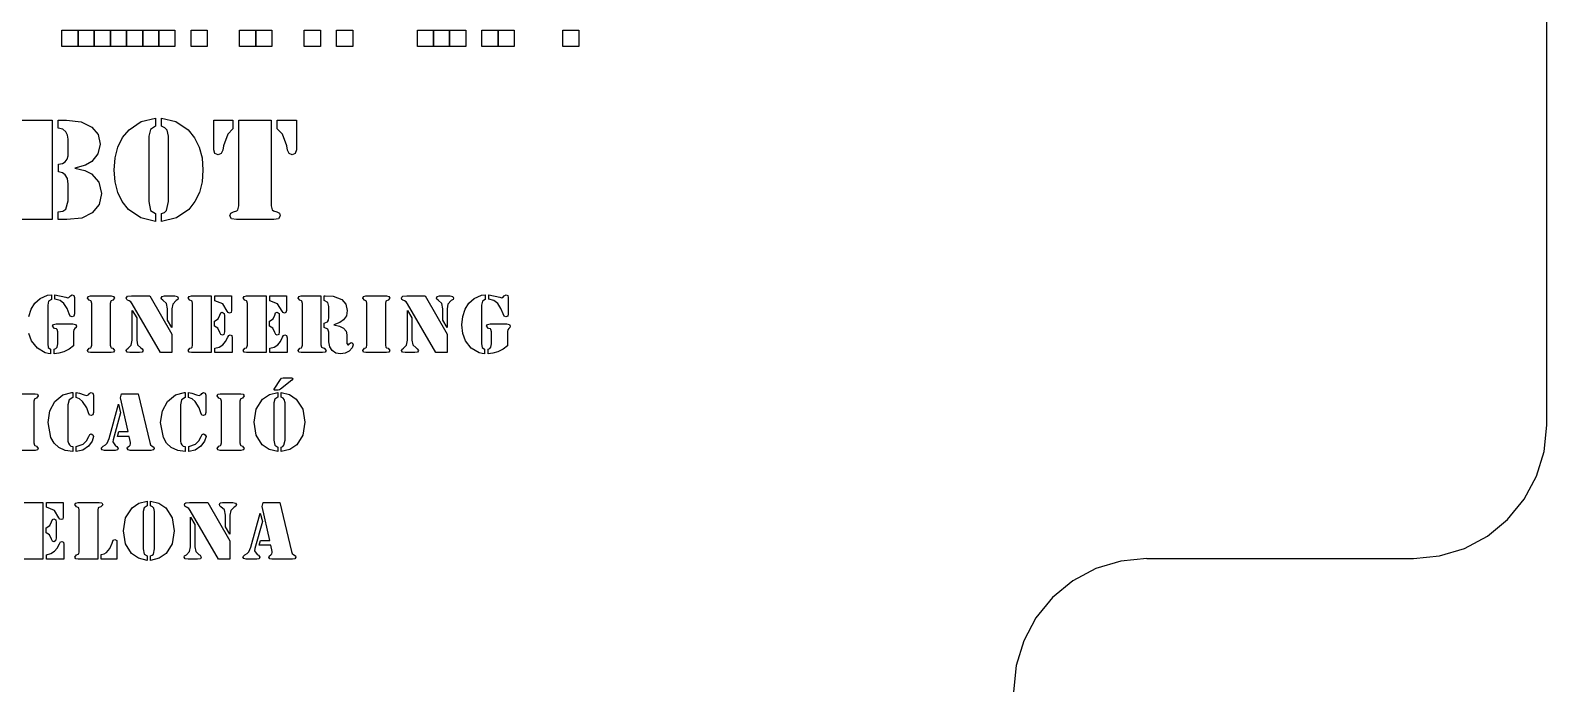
# Model space of a CAD drawing. Extents: x -1 to 447, y 185 to 440.
# Drawn here: x 305.1 to 447.3, y 297 to 359.1 of the extents above; entities that cross this region are included whole.
import ezdxf

# ---------------------------------------------------------------- set-up
doc = ezdxf.new("R2010")
doc.units = 0

msp = doc.modelspace()

# ---------------------------------------------------------------- linework, layer by layer
at = {"layer": 'Visible'}
for p, q in [((447.277562, 322.026721), (447.277562, 434.526539)), ((308.027529, 359.09472), (309.543589, 359.09472)), ((308.027529, 357.579717), (308.027529, 359.09472)), ((309.543589, 359.09472), (311.05965, 359.09472)), ((309.543589, 357.579717), (309.543589, 359.09472)), ((309.543589, 359.09472), (309.543589, 357.579717)), ((311.05965, 359.09472), (312.573065, 359.09472)), ((311.05965, 357.579717), (311.05965, 359.09472)), ((311.05965, 359.09472), (311.05965, 357.579717)), ((312.573065, 359.09472), (314.089125, 359.09472)), ((312.573065, 357.579717), (312.573065, 359.09472)), ((312.573065, 359.09472), (312.573065, 357.579717)), ((314.089125, 359.09472), (315.605186, 359.09472)), ((314.089125, 357.579717), (314.089125, 359.09472)), ((314.089125, 359.09472), (314.089125, 357.579717)), ((315.605186, 359.09472), (317.1186, 359.09472)), ((315.605186, 357.579717), (315.605186, 359.09472)), ((315.605186, 359.09472), (315.605186, 357.579717)), ((317.1186, 359.09472), (318.634661, 359.09472)), ((317.1186, 357.579717), (317.1186, 359.09472)), ((317.1186, 359.09472), (317.1186, 357.579717)), ((318.634661, 359.09472), (318.634661, 357.579717)), ((320.150722, 359.09472), (321.664136, 359.09472)), ((320.150722, 357.579717), (320.150722, 359.09472)), ((321.664136, 359.09472), (321.664136, 357.579717)), ((324.696258, 359.09472), (326.209672, 359.09472)), ((324.696258, 357.579717), (324.696258, 359.09472)), ((326.209672, 359.09472), (327.725733, 359.09472)), ((326.209672, 357.579717), (326.209672, 359.09472)), ((326.209672, 359.09472), (326.209672, 357.579717)), ((327.725733, 359.09472), (327.725733, 357.579717)), ((330.755208, 359.09472), (332.271269, 359.09472)), ((330.755208, 357.579717), (330.755208, 359.09472)), ((332.271269, 359.09472), (332.271269, 357.579717)), ((333.784684, 359.09472), (335.300744, 359.09472)), ((333.784684, 357.579717), (333.784684, 359.09472)), ((335.300744, 359.09472), (335.300744, 357.579717)), ((341.362341, 359.09472), (342.875756, 359.09472)), ((341.362341, 357.579717), (341.362341, 359.09472)), ((342.875756, 359.09472), (344.391816, 359.09472)), ((342.875756, 357.579717), (342.875756, 359.09472)), ((342.875756, 359.09472), (342.875756, 357.579717)), ((344.391816, 359.09472), (345.907877, 359.09472)), ((344.391816, 357.579717), (344.391816, 359.09472)), ((344.391816, 359.09472), (344.391816, 357.579717)), ((345.907877, 359.09472), (345.907877, 357.579717)), ((347.421291, 359.09472), (348.937352, 359.09472)), ((347.421291, 357.579717), (347.421291, 359.09472)), ((348.937352, 359.09472), (350.453413, 359.09472)), ((348.937352, 357.579717), (348.937352, 359.09472)), ((348.937352, 359.09472), (348.937352, 357.579717)), ((350.453413, 359.09472), (350.453413, 357.579717)), ((354.998949, 359.09472), (356.512363, 359.09472)), ((354.998949, 357.579717), (354.998949, 359.09472)), ((356.512363, 359.09472), (356.512363, 357.579717)), ((309.543589, 357.579717), (308.027529, 357.579717)), ((311.05965, 357.579717), (309.543589, 357.579717)), ((312.573065, 357.579717), (311.05965, 357.579717)), ((314.089125, 357.579717), (312.573065, 357.579717)), ((315.605186, 357.579717), (314.089125, 357.579717)), ((317.1186, 357.579717), (315.605186, 357.579717)), ((318.634661, 357.579717), (317.1186, 357.579717)), ((321.664136, 357.579717), (320.150722, 357.579717)), ((326.209672, 357.579717), (324.696258, 357.579717)), ((327.725733, 357.579717), (326.209672, 357.579717)), ((332.271269, 357.579717), (330.755208, 357.579717)), ((335.300744, 357.579717), (333.784684, 357.579717)), ((342.875756, 357.579717), (341.362341, 357.579717)), ((344.391816, 357.579717), (342.875756, 357.579717)), ((345.907877, 357.579717), (344.391816, 357.579717)), ((348.937352, 357.579717), (347.421291, 357.579717)), ((350.453413, 357.579717), (348.937352, 357.579717)), ((356.512363, 357.579717), (354.998949, 357.579717)), ((304.077304, 350.660343), (307.120009, 350.660343)), ((307.120009, 350.660343), (307.120009, 341.329294)), ((307.672987, 349.908398), (307.672987, 350.660343)), ((307.672987, 350.660343), (308.458799, 350.660343)), ((308.104258, 349.80574), (307.672987, 349.908398)), ((308.458799, 350.660343), (309.83463, 350.499741)), ((309.83463, 350.499741), (310.840046, 350.017671)), ((310.840046, 350.017671), (311.414191, 349.306736)), ((314.332541, 349.764729), (315.467603, 350.544191)), ((315.467603, 350.544191), (316.81433, 350.845022)), ((316.81433, 350.106571), (316.322206, 349.771609)), ((316.81433, 350.845022), (316.81433, 350.106571)), ((317.3726, 350.106571), (317.3726, 350.845022)), ((317.3726, 350.845022), (318.719328, 350.544191)), ((317.695391, 349.949408), (317.3726, 350.106571)), ((317.3726, 350.106571), (317.3726, 350.106571)), ((317.893829, 349.723719), (317.695391, 349.949408)), ((318.719328, 350.544191), (319.862326, 349.764729)), ((322.275323, 350.660343), (324.071842, 350.660343)), ((322.275323, 347.864494), (322.275323, 350.660343)), ((324.071842, 350.660343), (324.071842, 349.833256)), ((324.627466, 342.628132), (324.627466, 350.660343)), ((324.627466, 350.660343), (327.662233, 350.660343)), ((327.662233, 350.660343), (327.662233, 342.628132)), ((328.228441, 349.833256), (328.228441, 350.660343)), ((328.228441, 350.660343), (330.027605, 350.660343)), ((330.027605, 350.660343), (330.027605, 347.864494)), ((308.397945, 349.573436), (308.104258, 349.80574)), ((308.548757, 349.252232), (308.397945, 349.573436)), ((308.609611, 348.86938), (308.548757, 349.252232)), ((308.609611, 347.686694), (308.609611, 348.86938)), ((311.414191, 349.306736), (311.609982, 348.404508)), ((313.284793, 348.130929), (313.724001, 349.021516)), ((313.724001, 349.021516), (314.332541, 349.764729)), ((316.322206, 349.771609), (316.176685, 349.149574)), ((316.176685, 349.149574), (316.176685, 343.038236)), ((318.015537, 349.149574), (317.893829, 349.723719)), ((318.015537, 343.038236), (318.015537, 349.149574)), ((319.862326, 349.764729), (320.470867, 349.018341)), ((320.470867, 349.018341), (320.907429, 348.139661)), ((323.574426, 349.361505), (323.177551, 348.26084)), ((324.071842, 349.833256), (323.574426, 349.361505)), ((328.728503, 349.361505), (328.228441, 349.833256)), ((329.125377, 348.26084), (328.728503, 349.361505)), ((308.345028, 346.743456), (308.52759, 347.009891)), ((308.52759, 347.009891), (308.609611, 347.310722)), ((308.609611, 347.310722), (308.609611, 347.686694)), ((311.406254, 347.502016), (310.845338, 346.79796)), ((311.609982, 348.404508), (311.406254, 347.502016)), ((312.938189, 345.984632), (313.025501, 347.115989)), ((313.025501, 347.115989), (313.284793, 348.130929)), ((320.907429, 348.139661), (321.169366, 347.128424)), ((321.169366, 347.128424), (321.256679, 345.984632)), ((322.383802, 347.54329), (322.275323, 347.864494)), ((322.677489, 347.419995), (322.383802, 347.54329)), ((322.957947, 347.529532), (322.677489, 347.419995)), ((323.10876, 347.843857), (322.957947, 347.529532)), ((323.177551, 348.26084), (323.10876, 347.843857)), ((329.191523, 347.843857), (329.125377, 348.26084)), ((329.337043, 347.529532), (329.191523, 347.843857)), ((329.622793, 347.419995), (329.337043, 347.529532)), ((329.911189, 347.54329), (329.622793, 347.419995)), ((330.027605, 347.864494), (329.911189, 347.54329)), ((307.694154, 346.517767), (308.083091, 346.586029)), ((307.694154, 345.806832), (307.694154, 346.517767)), ((308.083091, 345.717932), (307.694154, 345.806832)), ((308.083091, 346.586029), (308.345028, 346.743456)), ((308.337091, 345.540133), (308.083091, 345.717932)), ((310.231505, 346.442625), (309.247256, 346.162432)), ((309.247256, 346.162432), (310.189172, 345.922984)), ((309.247256, 346.162432), (309.247256, 346.162432)), ((310.189172, 345.922984), (310.789775, 345.629032)), ((310.845338, 346.79796), (310.231505, 346.442625)), ((310.789775, 345.629032), (311.488274, 344.849836)), ((313.02021, 344.863858), (312.938189, 345.984632)), ((321.256679, 345.984632), (321.172012, 344.863858)), ((308.548757, 345.191677), (308.337091, 345.540133)), ((308.609611, 344.658277), (308.548757, 345.191677)), ((308.609611, 343.106763), (308.609611, 344.658277)), ((311.488274, 344.849836), (311.734336, 343.776687)), ((313.271564, 343.874053), (313.02021, 344.863858)), ((321.172012, 344.863858), (320.923304, 343.874053)), ((308.384716, 342.320422), (308.609611, 343.106763)), ((311.520024, 342.735817), (310.871796, 341.951329)), ((311.734336, 343.776687), (311.520024, 342.735817)), ((313.686959, 343.014688), (313.271564, 343.874053)), ((314.269042, 342.286291), (313.686959, 343.014688)), ((316.176685, 343.038236), (316.340726, 342.190512)), ((317.832975, 342.190512), (318.015537, 343.038236)), ((320.507909, 343.014688), (319.92318, 342.286291)), ((320.923304, 343.874053), (320.507909, 343.014688)), ((307.120009, 341.329294), (304.077304, 341.329294)), ((307.672987, 342.047108), (308.104258, 342.122249)), ((307.672987, 341.329294), (307.672987, 342.047108)), ((308.487903, 341.329294), (307.672987, 341.329294)), ((308.104258, 342.122249), (308.384716, 342.320422)), ((309.887547, 341.466084), (308.487903, 341.329294)), ((310.871796, 341.951329), (309.887547, 341.466084)), ((315.417332, 341.491748), (314.269042, 342.286291)), ((316.81433, 341.144615), (315.417332, 341.491748)), ((316.340726, 342.190512), (316.81433, 341.89656)), ((316.81433, 341.89656), (316.81433, 341.144615)), ((317.3726, 341.89656), (317.647766, 341.999218)), ((317.3726, 341.144615), (317.3726, 341.89656)), ((318.772244, 341.488309), (317.3726, 341.144615)), ((317.647766, 341.999218), (317.832975, 342.190512)), ((319.92318, 342.286291), (318.772244, 341.488309)), ((323.786092, 341.698387), (323.868113, 341.942862)), ((323.936904, 341.418194), (323.786092, 341.698387)), ((323.868113, 341.942862), (324.114175, 342.07436)), ((324.394633, 341.329294), (323.936904, 341.418194)), ((324.114175, 342.07436), (324.429029, 342.156381)), ((324.619529, 341.329294), (324.394633, 341.329294)), ((324.429029, 342.156381), (324.524279, 342.24528)), ((324.524279, 342.24528), (324.627466, 342.628132)), ((327.667525, 341.329294), (324.619529, 341.329294)), ((327.662233, 342.628132), (327.762775, 342.24528)), ((327.895066, 341.329294), (327.667525, 341.329294)), ((327.762775, 342.24528), (327.865962, 342.156381)), ((327.865962, 342.156381), (328.180816, 342.07436)), ((328.331628, 341.411315), (327.895066, 341.329294)), ((328.180816, 342.07436), (328.426878, 341.942862)), ((328.508899, 341.698387), (328.331628, 341.411315)), ((328.426878, 341.942862), (328.508899, 341.698387)), ((305.995531, 333.932876), (306.680801, 334.241645)), ((306.680801, 334.241645), (307.040634, 334.280538)), ((307.040634, 334.280538), (307.040634, 333.846887)), ((307.040634, 334.280538), (307.040634, 334.280538)), ((307.360779, 333.854824), (307.360779, 334.27657)), ((307.360779, 334.27657), (308.408528, 334.042414)), ((308.826569, 334.182907), (309.001194, 334.280538)), ((309.001194, 334.280538), (309.154652, 334.218097)), ((309.154652, 334.218097), (309.202277, 334.018866)), ((346.688397, 333.932876), (347.376312, 334.241645)), ((347.376312, 334.241645), (347.733499, 334.280538)), ((347.733499, 334.280538), (347.733499, 333.846887)), ((347.733499, 334.280538), (347.733499, 334.280538)), ((348.053645, 333.854824), (348.053645, 334.27657)), ((348.053645, 334.27657), (349.101394, 334.042414)), ((349.519435, 334.182907), (349.694059, 334.280538)), ((349.694059, 334.280538), (349.847518, 334.218097)), ((349.847518, 334.218097), (349.895143, 334.018866)), ((304.921324, 332.229756), (305.143574, 332.921111)), ((305.143574, 332.921111), (305.503407, 333.496314)), ((305.503407, 333.496314), (305.995531, 333.932876)), ((306.783989, 333.669352), (306.696676, 333.299994)), ((306.696676, 333.299994), (306.696676, 329.663301)), ((307.040634, 333.846887), (306.783989, 333.669352)), ((307.858195, 333.745552), (307.360779, 333.854824)), ((307.360779, 333.854824), (307.360779, 333.854824)), ((308.218028, 333.460331), (307.858195, 333.745552)), ((308.50907, 332.999428), (308.218028, 333.460331)), ((308.408528, 334.042414), (308.596382, 333.987645)), ((308.720736, 332.491428), (308.50907, 332.999428)), ((308.596382, 333.987645), (308.688986, 334.014897)), ((308.688986, 334.014897), (308.826569, 334.182907)), ((309.202277, 334.018866), (309.202277, 332.499366)), ((310.424651, 333.972035), (310.498734, 334.120466)), ((310.580755, 333.761162), (310.424651, 333.972035)), ((310.498734, 334.120466), (310.718338, 334.175234)), ((310.728921, 333.706393), (310.580755, 333.761162)), ((310.718338, 334.175234), (310.818879, 334.175234)), ((310.776546, 333.663266), (310.728921, 333.706393)), ((310.824171, 333.4643), (310.776546, 333.663266)), ((310.818879, 334.175234), (312.562481, 334.175234)), ((310.824171, 329.554028), (310.824171, 333.4643)), ((312.604815, 333.663266), (312.55719, 333.4643)), ((312.55719, 333.4643), (312.55719, 329.554028)), ((312.562481, 334.175234), (312.663023, 334.175234)), ((312.647148, 333.706393), (312.604815, 333.663266)), ((312.800606, 333.761162), (312.647148, 333.706393)), ((312.663023, 334.175234), (312.877335, 334.120466)), ((312.95671, 333.972035), (312.800606, 333.761162)), ((312.877335, 334.120466), (312.95671, 333.972035)), ((314.065313, 333.944518), (314.102354, 334.065697)), ((314.102354, 333.831277), (314.065313, 333.944518)), ((314.102354, 334.065697), (314.194958, 334.147718)), ((314.194958, 333.761162), (314.102354, 333.831277)), ((314.194958, 334.147718), (314.554791, 334.175234)), ((314.343125, 333.706393), (314.194958, 333.761162)), ((314.483354, 333.620404), (314.343125, 333.706393)), ((314.623583, 333.4135), (314.483354, 333.620404)), ((314.554791, 334.175234), (316.263997, 334.175234)), ((317.27735, 328.843093), (314.623583, 333.4135)), ((314.628874, 332.803901), (315.041624, 332.116514)), ((314.628874, 330.022869), (314.628874, 332.803901)), ((316.263997, 334.175234), (318.34362, 330.565793)), ((317.351434, 333.972035), (317.417579, 334.124434)), ((317.383183, 333.854824), (317.351434, 333.972035)), ((317.496954, 333.772804), (317.383183, 333.854824)), ((317.417579, 334.124434), (317.639829, 334.175234)), ((317.832975, 333.471973), (317.496954, 333.772804)), ((317.639829, 334.175234), (318.61614, 334.175234)), ((317.928224, 332.971911), (317.832975, 333.471973)), ((317.928224, 331.890031), (317.928224, 332.971911)), ((318.417703, 333.405562), (318.34362, 332.971911)), ((318.34362, 332.971911), (318.34362, 331.190738)), ((318.729911, 333.729677), (318.417703, 333.405562)), ((318.61614, 334.175234), (318.878077, 334.112528)), ((318.907182, 333.839214), (318.729911, 333.729677)), ((318.878077, 334.112528), (318.944223, 333.964097)), ((318.944223, 333.964097), (318.907182, 333.839214)), ((319.883493, 333.972035), (319.957576, 334.120466)), ((320.039597, 333.761162), (319.883493, 333.972035)), ((319.957576, 334.120466), (320.17718, 334.175234)), ((320.187763, 333.706393), (320.039597, 333.761162)), ((320.17718, 334.175234), (320.277722, 334.175234)), ((320.235388, 333.663266), (320.187763, 333.706393)), ((320.280367, 333.4643), (320.235388, 333.663266)), ((320.277722, 334.175234), (322.016032, 334.175234)), ((320.280367, 329.554028), (320.280367, 333.4643)), ((322.016032, 334.175234), (322.016032, 328.843093)), ((322.362636, 334.175234), (323.936904, 334.175234)), ((322.362636, 333.718035), (322.362636, 334.175234)), ((323.106114, 333.432815), (322.362636, 333.718035)), ((323.542676, 332.741459), (323.106114, 333.432815)), ((323.936904, 332.792259), (323.891925, 332.616576)), ((323.936904, 334.175234), (323.936904, 332.792259)), ((325.03757, 333.972035), (325.111653, 334.120466)), ((325.193674, 333.761162), (325.03757, 333.972035)), ((325.111653, 334.120466), (325.328611, 334.175234)), ((325.34184, 333.706393), (325.193674, 333.761162)), ((325.328611, 334.175234), (325.431798, 334.175234)), ((325.386819, 333.663266), (325.34184, 333.706393)), ((325.434444, 333.4643), (325.386819, 333.663266)), ((325.431798, 334.175234), (327.170109, 334.175234)), ((325.434444, 329.554028), (325.434444, 333.4643)), ((327.170109, 334.175234), (327.170109, 328.843093)), ((327.516712, 334.175234), (329.090981, 334.175234)), ((327.516712, 333.718035), (327.516712, 334.175234)), ((328.260191, 333.432815), (327.516712, 333.718035)), ((328.696753, 332.741459), (328.260191, 333.432815)), ((329.090981, 332.792259), (329.043356, 332.616576)), ((329.090981, 334.175234), (329.090981, 332.792259)), ((330.189001, 333.972035), (330.263084, 334.120466)), ((330.345105, 333.761162), (330.189001, 333.972035)), ((330.263084, 334.120466), (330.482688, 334.175234)), ((330.493271, 333.706393), (330.345105, 333.761162)), ((330.482688, 334.175234), (330.583229, 334.175234)), ((330.540896, 333.663266), (330.493271, 333.706393)), ((330.588521, 333.4643), (330.540896, 333.663266)), ((330.583229, 334.175234), (332.32154, 334.175234)), ((330.588521, 329.554028), (330.588521, 333.4643)), ((332.32154, 334.175234), (332.32154, 329.585249)), ((332.631102, 333.741583), (332.631102, 334.175234)), ((332.631102, 334.175234), (332.731643, 334.175234)), ((332.97506, 333.550025), (332.631102, 333.741583)), ((332.731643, 334.175234), (333.46983, 334.143749)), ((333.072955, 333.183048), (332.97506, 333.550025)), ((333.072955, 332.147735), (333.072955, 333.183048)), ((333.46983, 334.143749), (334.279454, 333.846887)), ((334.279454, 333.846887), (334.663099, 333.406621)), ((334.663099, 333.406621), (334.790099, 332.811838)), ((334.790099, 332.811838), (334.705432, 332.310983)), ((336.240014, 333.972035), (336.314097, 334.120466)), ((336.396118, 333.761162), (336.240014, 333.972035)), ((336.314097, 334.120466), (336.533701, 334.175234)), ((336.544284, 333.706393), (336.396118, 333.761162)), ((336.533701, 334.175234), (336.634243, 334.175234)), ((336.591909, 333.663266), (336.544284, 333.706393)), ((336.639534, 333.4643), (336.591909, 333.663266)), ((336.634243, 334.175234), (338.377845, 334.175234)), ((336.639534, 329.554028), (336.639534, 333.4643)), ((338.420178, 333.663266), (338.372553, 333.4643)), ((338.372553, 333.4643), (338.372553, 329.554028)), ((338.377845, 334.175234), (338.478386, 334.175234)), ((338.462511, 333.706393), (338.420178, 333.663266)), ((338.615969, 333.761162), (338.462511, 333.706393)), ((338.478386, 334.175234), (338.692698, 334.120466)), ((338.772073, 333.972035), (338.615969, 333.761162)), ((338.692698, 334.120466), (338.772073, 333.972035)), ((339.883322, 333.944518), (339.917718, 334.065697)), ((339.917718, 333.831277), (339.883322, 333.944518)), ((339.917718, 334.065697), (340.010322, 334.147718)), ((340.010322, 333.761162), (339.917718, 333.831277)), ((340.010322, 334.147718), (340.370155, 334.175234)), ((340.158488, 333.706393), (340.010322, 333.761162)), ((340.301363, 333.620404), (340.158488, 333.706393)), ((340.441592, 333.4135), (340.301363, 333.620404)), ((340.370155, 334.175234), (342.082007, 334.175234)), ((343.092714, 328.843093), (340.441592, 333.4135)), ((340.444238, 332.803901), (340.859633, 332.116514)), ((340.444238, 330.022869), (340.444238, 332.803901)), ((342.082007, 334.175234), (344.158983, 330.565793)), ((343.166797, 333.972035), (343.232943, 334.124434)), ((343.198547, 333.854824), (343.166797, 333.972035)), ((343.312317, 333.772804), (343.198547, 333.854824)), ((343.232943, 334.124434), (343.455192, 334.175234)), ((343.648338, 333.471973), (343.312317, 333.772804)), ((343.455192, 334.175234), (344.434149, 334.175234)), ((343.746234, 332.971911), (343.648338, 333.471973)), ((343.746234, 331.890031), (343.746234, 332.971911)), ((344.233066, 333.405562), (344.158983, 332.971911)), ((344.158983, 332.971911), (344.158983, 331.190738)), ((344.545274, 333.729677), (344.233066, 333.405562)), ((344.434149, 334.175234), (344.693441, 334.112528)), ((344.722545, 333.839214), (344.545274, 333.729677)), ((344.693441, 334.112528), (344.762232, 333.964097)), ((344.762232, 333.964097), (344.722545, 333.839214)), ((345.61419, 332.229756), (345.836439, 332.921111)), ((345.836439, 332.921111), (346.196272, 333.496314)), ((346.196272, 333.496314), (346.688397, 333.932876)), ((347.476854, 333.669352), (347.389542, 333.299994)), ((347.389542, 333.299994), (347.389542, 329.663301)), ((347.733499, 333.846887), (347.476854, 333.669352)), ((348.551061, 333.745552), (348.053645, 333.854824)), ((348.053645, 333.854824), (348.053645, 333.854824)), ((348.910894, 333.460331), (348.551061, 333.745552)), ((349.201935, 332.999428), (348.910894, 333.460331)), ((349.101394, 334.042414), (349.289247, 333.987645)), ((349.413601, 332.491428), (349.201935, 332.999428)), ((349.289247, 333.987645), (349.381852, 334.014897)), ((349.381852, 334.014897), (349.519435, 334.182907)), ((349.895143, 334.018866), (349.895143, 332.499366)), ((307.154405, 331.3352), (307.241717, 331.491569)), ((307.241717, 331.491569), (307.501008, 331.546338)), ((307.501008, 331.546338), (307.630654, 331.546338)), ((307.630654, 331.546338), (309.062048, 331.546338)), ((308.818632, 332.260976), (308.720736, 332.491428)), ((308.982673, 332.202504), (308.818632, 332.260976)), ((309.146715, 332.276587), (308.982673, 332.202504)), ((309.062048, 331.546338), (309.30811, 331.495538)), ((309.202277, 332.499366), (309.146715, 332.276587)), ((309.30811, 331.495538), (309.382194, 331.327528)), ((315.041624, 332.116514), (315.041624, 330.022869)), ((318.34362, 331.190738), (317.928224, 331.890031)), ((322.344115, 331.784462), (322.680135, 332.022852)), ((322.344115, 331.331496), (322.344115, 331.784462)), ((322.680135, 332.022852), (322.838885, 332.366545)), ((322.838885, 332.366545), (322.920906, 332.569745)), ((322.920906, 332.569745), (323.066426, 332.628218)), ((323.066426, 332.628218), (323.238405, 332.530586)), ((323.238405, 332.530586), (323.264864, 332.300135)), ((323.264864, 332.300135), (323.264864, 330.811855)), ((323.616759, 332.596997), (323.542676, 332.741459)), ((323.743759, 332.561807), (323.616759, 332.596997)), ((323.891925, 332.616576), (323.743759, 332.561807)), ((327.498192, 331.784462), (327.834212, 332.022852)), ((327.498192, 331.331496), (327.498192, 331.784462)), ((327.834212, 332.022852), (327.992962, 332.366545)), ((327.992962, 332.366545), (328.074983, 332.569745)), ((328.074983, 332.569745), (328.220503, 332.628218)), ((328.220503, 332.628218), (328.392482, 332.530586)), ((328.392482, 332.530586), (328.41894, 332.300135)), ((328.41894, 332.300135), (328.41894, 330.811855)), ((328.770836, 332.596997), (328.696753, 332.741459)), ((328.89519, 332.561807), (328.770836, 332.596997)), ((329.043356, 332.616576), (328.89519, 332.561807)), ((332.633748, 331.612748), (332.935372, 331.722021)), ((332.633748, 331.194707), (332.633748, 331.612748)), ((332.935372, 331.722021), (333.041205, 331.882094)), ((333.041205, 331.882094), (333.072955, 332.147735)), ((334.107475, 331.667252), (333.520101, 331.45638)), ((333.520101, 331.45638), (334.073079, 331.3352)), ((333.520101, 331.45638), (333.520101, 331.45638)), ((334.446141, 331.90961), (334.107475, 331.667252)), ((334.705432, 332.310983), (334.446141, 331.90961)), ((340.859633, 332.116514), (340.859633, 330.022869)), ((344.158983, 331.190738), (343.746234, 331.890031)), ((345.540106, 331.444738), (345.61419, 332.229756)), ((345.622127, 330.642787), (345.540106, 331.444738)), ((347.84727, 331.3352), (347.934582, 331.491569)), ((347.934582, 331.491569), (348.19652, 331.546338)), ((348.19652, 331.546338), (348.32352, 331.546338)), ((348.32352, 331.546338), (349.754914, 331.546338)), ((349.511497, 332.260976), (349.413601, 332.491428)), ((349.675539, 332.202504), (349.511497, 332.260976)), ((349.83958, 332.276587), (349.675539, 332.202504)), ((349.754914, 331.546338), (350.000976, 331.495538)), ((349.895143, 332.499366), (349.83958, 332.276587)), ((350.000976, 331.495538), (350.075059, 331.327528)), ((305.17797, 329.956458), (304.929262, 330.642787)), ((305.725657, 329.264839), (305.17797, 329.956458)), ((307.342259, 331.116655), (307.154405, 331.3352)), ((307.522175, 331.069559), (307.342259, 331.116655)), ((307.577738, 331.022728), (307.522175, 331.069559)), ((307.635946, 330.803918), (307.577738, 331.022728)), ((307.635946, 329.663301), (307.635946, 330.803918)), ((309.146715, 330.999445), (309.128194, 330.827466)), ((309.128194, 330.827466), (309.128194, 329.495555)), ((309.24461, 331.10078), (309.146715, 330.999445)), ((309.350444, 331.20238), (309.24461, 331.10078)), ((309.382194, 331.327528), (309.350444, 331.20238)), ((314.533625, 329.560907), (314.628874, 330.022869)), ((315.041624, 330.022869), (315.131582, 329.573607)), ((318.34362, 330.565793), (318.34362, 328.843093)), ((322.661614, 331.139938), (322.344115, 331.331496)), ((322.344115, 331.331496), (322.344115, 331.331496)), ((322.852114, 330.725866), (322.661614, 331.139938)), ((322.934135, 330.542245), (322.852114, 330.725866)), ((323.074364, 330.487741), (322.934135, 330.542245)), ((323.22253, 330.557856), (323.074364, 330.487741)), ((323.264864, 330.811855), (323.22253, 330.557856)), ((323.386572, 329.886079), (323.579717, 330.296183)), ((323.579717, 330.296183), (323.669676, 330.464193)), ((323.669676, 330.464193), (323.796675, 330.511024)), ((323.796675, 330.511024), (323.950134, 330.444614)), ((323.950134, 330.444614), (323.992467, 330.2221)), ((323.992467, 330.2221), (323.992467, 328.843093)), ((327.813045, 331.139938), (327.498192, 331.331496)), ((327.498192, 331.331496), (327.498192, 331.331496)), ((328.006191, 330.725866), (327.813045, 331.139938)), ((328.088212, 330.542245), (328.006191, 330.725866)), ((328.228441, 330.487741), (328.088212, 330.542245)), ((328.376607, 330.557856), (328.228441, 330.487741)), ((328.41894, 330.811855), (328.376607, 330.557856)), ((328.540649, 329.886079), (328.731148, 330.296183)), ((328.731148, 330.296183), (328.821107, 330.464193)), ((328.821107, 330.464193), (328.950752, 330.511024)), ((328.950752, 330.511024), (329.101565, 330.444614)), ((329.101565, 330.444614), (329.146544, 330.2221)), ((329.146544, 330.2221), (329.146544, 328.843093)), ((332.959185, 331.034634), (332.633748, 331.194707)), ((333.067664, 330.765024), (332.959185, 331.034634)), ((333.072955, 330.511024), (333.067664, 330.765024)), ((333.072955, 329.854859), (333.072955, 330.511024)), ((334.073079, 331.3352), (334.424975, 331.155549)), ((334.424975, 331.155549), (334.673683, 330.866624)), ((334.673683, 330.866624), (334.763641, 330.511024)), ((334.763641, 330.511024), (334.763641, 329.702459)), ((340.351634, 329.560907), (340.444238, 330.022869)), ((340.859633, 330.022869), (340.949591, 329.573607)), ((344.158983, 330.565793), (344.158983, 328.843093)), ((345.870835, 329.956458), (345.622127, 330.642787)), ((346.418522, 329.264839), (345.870835, 329.956458)), ((348.035124, 331.116655), (347.84727, 331.3352)), ((348.21504, 331.069559), (348.035124, 331.116655)), ((348.270603, 331.022728), (348.21504, 331.069559)), ((348.328811, 330.803918), (348.270603, 331.022728)), ((348.328811, 329.663301), (348.328811, 330.803918)), ((349.83958, 330.999445), (349.821059, 330.827466)), ((349.821059, 330.827466), (349.821059, 329.495555)), ((349.937476, 331.10078), (349.83958, 330.999445)), ((350.043309, 331.20238), (349.937476, 331.10078)), ((350.075059, 331.327528), (350.043309, 331.20238)), ((306.466489, 328.835156), (305.725657, 329.264839)), ((306.741655, 328.757104), (306.466489, 328.835156)), ((306.696676, 329.663301), (306.754884, 329.339186)), ((306.971842, 328.737525), (306.741655, 328.757104)), ((306.754884, 329.339186), (306.971842, 329.179114)), ((306.971842, 329.179114), (306.971842, 328.737525)), ((307.302571, 329.179114), (307.471904, 329.245524)), ((307.302571, 328.737525), (307.302571, 329.179114)), ((307.752362, 328.788325), (307.302571, 328.737525)), ((307.471904, 329.245524), (307.5698, 329.354797)), ((307.5698, 329.354797), (307.635946, 329.663301)), ((308.220674, 328.921145), (307.752362, 328.788325)), ((308.710153, 329.175145), (308.220674, 328.921145)), ((309.128194, 329.495555), (308.710153, 329.175145)), ((310.424651, 329.046293), (310.580755, 329.257166)), ((310.498734, 328.893893), (310.424651, 329.046293)), ((310.718338, 328.843093), (310.498734, 328.893893)), ((310.580755, 329.257166), (310.728921, 329.307966)), ((310.818879, 328.843093), (310.718338, 328.843093)), ((310.728921, 329.307966), (310.776546, 329.354797)), ((310.776546, 329.354797), (310.824171, 329.554028)), ((312.562481, 328.843093), (310.818879, 328.843093)), ((312.55719, 329.554028), (312.604815, 329.354797)), ((312.663023, 328.843093), (312.562481, 328.843093)), ((312.604815, 329.354797), (312.647148, 329.307966)), ((312.647148, 329.307966), (312.800606, 329.257166)), ((312.877335, 328.893893), (312.663023, 328.843093)), ((312.800606, 329.257166), (312.95671, 329.046293)), ((312.95671, 329.046293), (312.877335, 328.893893)), ((314.054729, 329.046293), (314.089125, 329.155566)), ((314.142042, 328.893893), (314.054729, 329.046293)), ((314.089125, 329.155566), (314.253167, 329.268807)), ((314.409271, 328.843093), (314.142042, 328.893893)), ((314.253167, 329.268807), (314.533625, 329.560907)), ((315.311499, 328.843093), (314.409271, 328.843093)), ((315.131582, 329.573607), (315.425269, 329.284418)), ((315.57079, 328.893893), (315.311499, 328.843093)), ((315.425269, 329.284418), (315.541686, 329.218007)), ((315.541686, 329.218007), (315.644873, 329.042324)), ((315.644873, 329.042324), (315.57079, 328.893893)), ((318.34362, 328.843093), (317.27735, 328.843093)), ((319.883493, 329.046293), (320.039597, 329.257166)), ((319.957576, 328.893893), (319.883493, 329.046293)), ((320.17718, 328.843093), (319.957576, 328.893893)), ((320.039597, 329.257166), (320.187763, 329.307966)), ((320.277722, 328.843093), (320.17718, 328.843093)), ((320.187763, 329.307966), (320.235388, 329.354797)), ((320.235388, 329.354797), (320.280367, 329.554028)), ((322.016032, 328.843093), (320.277722, 328.843093)), ((322.367927, 329.265103), (322.785968, 329.374376)), ((322.367927, 328.843093), (322.367927, 329.265103)), ((323.992467, 328.843093), (322.367927, 328.843093)), ((322.785968, 329.374376), (323.121989, 329.589217)), ((323.121989, 329.589217), (323.386572, 329.886079)), ((325.03757, 329.046293), (325.193674, 329.257166)), ((325.111653, 328.893893), (325.03757, 329.046293)), ((325.328611, 328.843093), (325.111653, 328.893893)), ((325.193674, 329.257166), (325.34184, 329.307966)), ((325.431798, 328.843093), (325.328611, 328.843093)), ((325.34184, 329.307966), (325.386819, 329.354797)), ((325.386819, 329.354797), (325.434444, 329.554028)), ((327.170109, 328.843093), (325.431798, 328.843093)), ((327.522004, 329.265103), (327.937399, 329.374376)), ((327.522004, 328.843093), (327.522004, 329.265103)), ((329.146544, 328.843093), (327.522004, 328.843093)), ((327.937399, 329.374376), (328.27342, 329.589217)), ((328.27342, 329.589217), (328.540649, 329.886079)), ((330.189001, 329.046293), (330.345105, 329.257166)), ((330.263084, 328.893893), (330.189001, 329.046293)), ((330.482688, 328.843093), (330.263084, 328.893893)), ((330.345105, 329.257166), (330.493271, 329.307966)), ((330.583229, 328.843093), (330.482688, 328.843093)), ((330.493271, 329.307966), (330.540896, 329.354797)), ((330.540896, 329.354797), (330.588521, 329.554028)), ((332.326831, 328.843093), (330.583229, 328.843093)), ((332.32154, 329.585249), (332.379748, 329.366438)), ((332.459123, 328.843093), (332.326831, 328.843093)), ((332.379748, 329.366438), (332.440602, 329.315638)), ((332.440602, 329.315638), (332.617873, 329.268807)), ((332.705185, 328.889924), (332.459123, 328.843093)), ((332.617873, 329.268807), (332.805727, 329.053966)), ((332.805727, 329.053966), (332.705185, 328.889924)), ((333.144393, 329.385224), (333.072955, 329.854859)), ((333.361351, 329.030683), (333.144393, 329.385224)), ((333.707955, 328.810814), (333.361351, 329.030683)), ((334.165683, 328.737525), (333.707955, 328.810814)), ((334.607537, 328.796262), (334.165683, 328.737525)), ((334.954141, 328.979883), (334.607537, 328.796262)), ((334.763641, 329.702459), (334.845661, 329.577576)), ((334.845661, 329.577576), (334.895932, 329.593186)), ((334.895932, 329.593186), (334.959432, 329.663301)), ((335.23989, 329.288386), (334.954141, 328.979883)), ((334.959432, 329.663301), (335.157869, 329.796121)), ((335.157869, 329.796121), (335.290161, 329.726007)), ((335.356307, 329.585249), (335.23989, 329.288386)), ((335.290161, 329.726007), (335.356307, 329.585249)), ((336.240014, 329.046293), (336.396118, 329.257166)), ((336.314097, 328.893893), (336.240014, 329.046293)), ((336.533701, 328.843093), (336.314097, 328.893893)), ((336.396118, 329.257166), (336.544284, 329.307966)), ((336.634243, 328.843093), (336.533701, 328.843093)), ((336.544284, 329.307966), (336.591909, 329.354797)), ((336.591909, 329.354797), (336.639534, 329.554028)), ((338.377845, 328.843093), (336.634243, 328.843093)), ((338.372553, 329.554028), (338.420178, 329.354797)), ((338.478386, 328.843093), (338.377845, 328.843093)), ((338.420178, 329.354797), (338.462511, 329.307966)), ((338.462511, 329.307966), (338.615969, 329.257166)), ((338.692698, 328.893893), (338.478386, 328.843093)), ((338.615969, 329.257166), (338.772073, 329.046293)), ((338.772073, 329.046293), (338.692698, 328.893893)), ((339.870093, 329.046293), (339.904488, 329.155566)), ((339.960051, 328.893893), (339.870093, 329.046293)), ((339.904488, 329.155566), (340.06853, 329.268807)), ((340.224634, 328.843093), (339.960051, 328.893893)), ((340.06853, 329.268807), (340.351634, 329.560907)), ((341.129508, 328.843093), (340.224634, 328.843093)), ((340.949591, 329.573607), (341.240633, 329.284418)), ((341.386153, 328.893893), (341.129508, 328.843093)), ((341.240633, 329.284418), (341.359695, 329.218007)), ((341.359695, 329.218007), (341.460236, 329.042324)), ((341.460236, 329.042324), (341.386153, 328.893893)), ((344.158983, 328.843093), (343.092714, 328.843093)), ((347.159354, 328.835156), (346.418522, 329.264839)), ((347.434521, 328.757104), (347.159354, 328.835156)), ((347.389542, 329.663301), (347.450396, 329.339186)), ((347.664708, 328.737525), (347.434521, 328.757104)), ((347.450396, 329.339186), (347.664708, 329.179114)), ((347.664708, 329.179114), (347.664708, 328.737525)), ((347.995437, 329.179114), (348.16477, 329.245524)), ((347.995437, 328.737525), (347.995437, 329.179114)), ((348.445228, 328.788325), (347.995437, 328.737525)), ((348.16477, 329.245524), (348.262665, 329.354797)), ((348.262665, 329.354797), (348.328811, 329.663301)), ((348.91354, 328.921145), (348.445228, 328.788325)), ((349.403018, 329.175145), (348.91354, 328.921145)), ((349.821059, 329.495555), (349.403018, 329.175145)), ((327.937399, 325.419125), (328.522128, 326.325321)), ((329.591043, 326.254942), (328.516836, 325.419125)), ((328.522128, 326.325321), (328.627961, 326.450205)), ((328.627961, 326.450205), (328.784065, 326.473752)), ((328.784065, 326.473752), (329.567231, 326.473752)), ((329.567231, 326.473752), (329.649251, 326.4465)), ((329.686293, 326.383794), (329.591043, 326.254942)), ((329.591043, 326.254942), (329.591043, 326.254942)), ((329.649251, 326.4465), (329.686293, 326.383794)), ((303.672492, 324.993146), (305.413449, 324.993146)), ((305.458428, 324.481442), (305.410803, 324.282211)), ((305.410803, 324.282211), (305.410803, 320.372177)), ((305.413449, 324.993146), (305.516636, 324.993146)), ((305.500761, 324.524569), (305.458428, 324.481442)), ((305.654219, 324.579338), (305.500761, 324.524569)), ((305.516636, 324.993146), (305.730948, 324.938642)), ((305.810323, 324.790211), (305.654219, 324.579338)), ((305.730948, 324.938642), (305.810323, 324.790211)), ((306.908343, 323.376094), (307.3793, 324.262897)), ((307.3793, 324.262897), (308.125424, 324.872232)), ((308.125424, 324.872232), (308.966798, 325.102683)), ((308.712799, 324.42297), (308.599028, 323.942487)), ((309.056756, 324.626169), (308.712799, 324.42297)), ((308.966798, 325.102683), (309.056756, 325.098715)), ((309.056756, 325.098715), (309.056756, 324.626169)), ((309.363673, 324.622201), (309.363673, 325.094746)), ((309.363673, 325.094746), (309.673235, 325.028336)), ((309.683818, 324.512928), (309.363673, 324.622201)), ((309.363673, 324.622201), (309.363673, 324.622201)), ((309.673235, 325.028336), (310.107151, 324.879904)), ((309.974859, 324.274539), (309.683818, 324.512928)), ((310.355859, 323.672877), (309.974859, 324.274539)), ((310.107151, 324.879904), (310.371734, 324.80979)), ((310.371734, 324.80979), (310.543713, 324.911125)), ((310.543713, 324.911125), (310.593984, 325.005052)), ((310.593984, 325.005052), (310.771254, 325.098715)), ((310.771254, 325.098715), (310.930004, 325.036273)), ((310.930004, 325.036273), (310.990858, 324.852652)), ((310.990858, 324.852652), (310.990858, 323.227637)), ((313.509688, 324.610559), (313.607584, 324.993146)), ((314.229354, 321.43469), (313.509688, 324.610559)), ((313.607584, 324.993146), (315.181853, 324.993146)), ((315.181853, 324.993146), (316.266643, 320.403451)), ((317.451975, 323.376094), (317.925579, 324.262897)), ((317.925579, 324.262897), (318.671703, 324.872232)), ((318.671703, 324.872232), (319.510431, 325.102683)), ((319.256431, 324.42297), (319.14266, 323.942487)), ((319.600389, 324.626169), (319.256431, 324.42297)), ((319.510431, 325.102683), (319.600389, 325.098715)), ((319.600389, 325.098715), (319.600389, 324.626169)), ((319.909951, 324.622201), (319.909951, 325.094746)), ((319.909951, 325.094746), (320.216867, 325.028336)), ((320.230097, 324.512928), (319.909951, 324.622201)), ((319.909951, 324.622201), (319.909951, 324.622201)), ((320.216867, 325.028336), (320.650784, 324.879904)), ((320.518492, 324.274539), (320.230097, 324.512928)), ((320.902137, 323.672877), (320.518492, 324.274539)), ((320.650784, 324.879904), (320.915367, 324.80979)), ((320.915367, 324.80979), (321.087345, 324.911125)), ((321.087345, 324.911125), (321.140262, 325.005052)), ((321.140262, 325.005052), (321.314887, 325.098715)), ((321.314887, 325.098715), (321.476282, 325.036273)), ((321.476282, 325.036273), (321.534491, 324.852652)), ((321.534491, 324.852652), (321.534491, 323.227637)), ((322.584885, 324.790211), (322.658969, 324.938642)), ((322.740989, 324.579338), (322.584885, 324.790211)), ((322.658969, 324.938642), (322.878572, 324.993146)), ((322.889156, 324.524569), (322.740989, 324.579338)), ((322.878572, 324.993146), (322.979114, 324.993146)), ((322.936781, 324.481442), (322.889156, 324.524569)), ((322.984406, 324.282211), (322.936781, 324.481442)), ((322.979114, 324.993146), (324.722716, 324.993146)), ((322.984406, 320.372177), (322.984406, 324.282211)), ((324.765049, 324.481442), (324.717424, 324.282211)), ((324.717424, 324.282211), (324.717424, 320.372177)), ((324.722716, 324.993146), (324.823257, 324.993146)), ((324.807382, 324.524569), (324.765049, 324.481442)), ((324.960841, 324.579338), (324.807382, 324.524569)), ((324.823257, 324.993146), (325.03757, 324.938642)), ((325.116945, 324.790211), (324.960841, 324.579338)), ((325.03757, 324.938642), (325.116945, 324.790211)), ((326.254651, 323.547994), (326.852609, 324.481442)), ((326.852609, 324.481442), (327.500837, 324.926736)), ((327.500837, 324.926736), (328.270774, 325.098715)), ((327.98767, 324.485411), (327.905649, 324.130076)), ((327.921524, 325.368325), (327.937399, 325.419125)), ((327.953274, 325.325198), (327.921524, 325.368325)), ((328.035295, 325.309587), (327.953274, 325.325198)), ((328.270774, 324.676969), (327.98767, 324.485411)), ((328.315753, 325.309587), (328.035295, 325.309587)), ((328.270774, 325.098715), (328.270774, 324.676969)), ((328.440107, 325.364356), (328.315753, 325.309587)), ((328.516836, 325.419125), (328.440107, 325.364356)), ((328.590919, 324.676969), (328.590919, 325.098715)), ((328.590919, 325.098715), (329.35821, 324.926736)), ((328.773482, 324.587011), (328.590919, 324.676969)), ((328.590919, 324.676969), (328.590919, 324.676969)), ((328.887252, 324.458159), (328.773482, 324.587011)), ((328.956044, 324.130076), (328.887252, 324.458159)), ((329.35821, 324.926736), (330.01173, 324.481442)), ((330.01173, 324.481442), (330.609688, 323.552756)), ((306.746947, 322.278445), (306.908343, 323.376094)), ((308.599028, 323.942487), (308.599028, 320.71595)), ((310.517255, 323.188584), (310.355859, 323.672877)), ((310.607213, 322.98938), (310.517255, 323.188584)), ((310.758025, 322.930774), (310.607213, 322.98938)), ((310.919421, 323.001074), (310.758025, 322.930774)), ((310.990858, 323.227637), (310.919421, 323.001074)), ((312.454002, 320.782334), (313.337709, 324.00096)), ((313.536147, 323.1925), (312.845585, 320.669066)), ((313.337709, 324.00096), (313.536147, 323.1925)), ((317.290579, 322.278445), (317.451975, 323.376094)), ((319.14266, 323.942487), (319.14266, 320.71595)), ((321.060887, 323.188584), (320.902137, 323.672877)), ((321.150845, 322.98938), (321.060887, 323.188584)), ((321.304304, 322.930774), (321.150845, 322.98938)), ((321.463053, 323.001074), (321.304304, 322.930774)), ((321.534491, 323.227637), (321.463053, 323.001074)), ((326.053568, 322.321413), (326.254651, 323.547994)), ((327.905649, 324.130076), (327.905649, 320.637819)), ((328.956044, 320.637819), (328.956044, 324.130076)), ((330.609688, 323.552756), (330.808125, 322.321413)), ((306.998301, 320.883907), (306.746947, 322.278445)), ((313.247751, 320.969844), (313.353584, 321.43469)), ((313.353584, 321.43469), (314.229354, 321.43469)), ((317.541933, 320.883907), (317.290579, 322.278445)), ((326.244068, 321.115365), (326.053568, 322.321413)), ((330.808125, 322.321413), (330.617625, 321.115365)), ((447.036791, 319.576788), (447.277562, 322.0268)), ((305.410803, 320.372177), (305.458428, 320.172973)), ((305.458428, 320.172973), (305.500761, 320.126089)), ((305.500761, 320.126089), (305.654219, 320.075315)), ((305.654219, 320.075315), (305.810323, 319.86439)), ((307.307863, 320.357546), (306.998301, 320.883907)), ((307.739133, 319.950326), (307.307863, 320.357546)), ((308.599028, 320.71595), (308.599028, 320.547966)), ((308.599028, 320.547966), (308.633424, 320.356567)), ((308.633424, 320.356567), (308.731319, 320.18861)), ((308.731319, 320.18861), (308.863611, 320.075315)), ((308.863611, 320.075315), (309.056756, 320.032347)), ((309.056756, 320.032347), (309.056756, 319.55578)), ((309.376902, 320.032347), (310.017193, 320.262825)), ((309.376902, 319.55578), (309.376902, 320.032347)), ((310.517255, 320.079231), (309.985443, 319.696406)), ((310.017193, 320.262825), (310.337338, 320.563603)), ((310.337338, 320.563603), (310.549005, 320.981565)), ((310.861213, 320.540161), (310.517255, 320.079231)), ((310.549005, 320.981565), (310.638963, 321.157354)), ((310.638963, 321.157354), (310.779192, 321.212043)), ((310.779192, 321.212043), (310.935296, 321.141717)), ((310.99615, 320.965928), (310.861213, 320.540161)), ((310.935296, 321.141717), (310.99615, 320.965928)), ((311.721107, 319.887805), (311.893086, 320.075315)), ((311.893086, 320.075315), (312.125919, 320.200304)), ((312.125919, 320.200304), (312.274086, 320.356567)), ((312.274086, 320.356567), (312.454002, 320.782334)), ((312.845585, 320.669066), (312.813835, 320.465946)), ((312.813835, 320.465946), (313.044022, 320.114368)), ((313.044022, 320.114368), (313.181605, 320.051873)), ((313.181605, 320.051873), (313.311251, 319.856558)), ((314.337833, 320.969844), (313.247751, 320.969844)), ((314.163208, 319.868279), (314.192313, 319.985463)), ((314.192313, 319.985463), (314.335187, 320.083121)), ((314.335187, 320.083121), (314.443666, 320.169057)), ((314.462187, 320.403451), (314.337833, 320.969844)), ((314.443666, 320.169057), (314.475416, 320.286241)), ((314.475416, 320.286241), (314.462187, 320.403451)), ((316.266643, 320.403451), (316.338081, 320.18861)), ((316.338081, 320.18861), (316.494185, 320.06751)), ((316.494185, 320.06751), (316.634414, 319.981574)), ((316.634414, 319.981574), (316.674101, 319.86439)), ((317.851495, 320.357546), (317.541933, 320.883907)), ((318.282766, 319.950326), (317.851495, 320.357546)), ((319.14266, 320.71595), (319.14266, 320.547966)), ((319.14266, 320.547966), (319.177056, 320.356567)), ((319.177056, 320.356567), (319.274952, 320.18861)), ((319.274952, 320.18861), (319.409889, 320.075315)), ((319.409889, 320.075315), (319.600389, 320.032347)), ((319.600389, 320.032347), (319.600389, 319.55578)), ((319.920534, 320.032347), (320.560825, 320.262825)), ((319.920534, 319.55578), (319.920534, 320.032347)), ((321.060887, 320.079231), (320.529075, 319.696406)), ((320.560825, 320.262825), (320.880971, 320.563603)), ((320.880971, 320.563603), (321.092637, 320.981565)), ((321.404845, 320.540161), (321.060887, 320.079231)), ((321.092637, 320.981565), (321.182595, 321.157354)), ((321.182595, 321.157354), (321.322824, 321.212043)), ((321.322824, 321.212043), (321.478928, 321.141717)), ((321.542428, 320.965928), (321.404845, 320.540161)), ((321.478928, 321.141717), (321.542428, 320.965928)), ((322.584885, 319.86439), (322.740989, 320.075315)), ((322.740989, 320.075315), (322.889156, 320.126089)), ((322.889156, 320.126089), (322.936781, 320.172973)), ((322.936781, 320.172973), (322.984406, 320.372177)), ((324.717424, 320.372177), (324.765049, 320.172973)), ((324.765049, 320.172973), (324.807382, 320.126089)), ((324.807382, 320.126089), (324.960841, 320.075315)), ((324.960841, 320.075315), (325.116945, 319.86439)), ((326.815567, 320.208136), (326.244068, 321.115365)), ((327.471733, 319.754032), (326.815567, 320.208136)), ((327.905649, 320.637819), (328.000899, 320.153447)), ((328.000899, 320.153447), (328.270774, 319.985463)), ((328.270774, 319.985463), (328.270774, 319.55578)), ((328.590919, 319.985463), (328.747023, 320.044068)), ((328.590919, 319.55578), (328.590919, 319.985463)), ((328.747023, 320.044068), (328.850211, 320.153447)), ((328.850211, 320.153447), (328.956044, 320.637819)), ((330.046126, 320.208136), (329.38996, 319.752074)), ((330.617625, 321.115365), (330.046126, 320.208136)), ((305.413449, 319.661243), (303.672492, 319.661243)), ((305.516636, 319.661243), (305.413449, 319.661243)), ((305.730948, 319.712043), (305.516636, 319.661243)), ((305.810323, 319.86439), (305.730948, 319.712043)), ((308.347674, 319.654417), (307.739133, 319.950326)), ((309.056756, 319.55578), (308.347674, 319.654417)), ((309.985443, 319.696406), (309.376902, 319.55578)), ((309.376902, 319.55578), (309.376902, 319.55578)), ((311.803128, 319.719848), (311.721107, 319.887805)), ((312.033315, 319.661243), (311.803128, 319.719848)), ((313.025501, 319.661243), (312.033315, 319.661243)), ((313.239814, 319.710085), (313.025501, 319.661243)), ((313.311251, 319.856558), (313.239814, 319.710085)), ((314.232, 319.715932), (314.163208, 319.868279)), ((314.419854, 319.661243), (314.232, 319.715932)), ((316.369831, 319.661243), (314.419854, 319.661243)), ((316.597372, 319.712043), (316.369831, 319.661243)), ((316.674101, 319.86439), (316.597372, 319.712043)), ((318.891307, 319.654417), (318.282766, 319.950326)), ((319.600389, 319.55578), (318.891307, 319.654417)), ((320.529075, 319.696406), (319.920534, 319.55578)), ((319.920534, 319.55578), (319.920534, 319.55578)), ((322.658969, 319.712043), (322.584885, 319.86439)), ((322.878572, 319.661243), (322.658969, 319.712043)), ((322.979114, 319.661243), (322.878572, 319.661243)), ((324.722716, 319.661243), (322.979114, 319.661243)), ((324.823257, 319.661243), (324.722716, 319.661243)), ((325.03757, 319.712043), (324.823257, 319.661243)), ((325.116945, 319.86439), (325.03757, 319.712043)), ((328.270774, 319.55578), (327.471733, 319.754032)), ((329.38996, 319.752074), (328.590919, 319.55578)), ((446.327709, 317.243272), (447.036791, 319.576788)), ((445.179418, 315.091815), (446.327709, 317.243272)), ((304.490054, 314.787994), (306.228364, 314.787994)), ((306.228364, 314.787994), (306.228364, 309.455986)), ((306.577614, 314.787994), (308.151883, 314.787994)), ((306.577614, 314.330954), (306.577614, 314.787994)), ((307.318446, 314.045813), (306.577614, 314.330954)), ((308.151883, 314.787994), (308.151883, 313.405178)), ((309.249902, 314.584874), (309.323985, 314.733305)), ((309.406006, 314.373922), (309.249902, 314.584874)), ((309.323985, 314.733305), (309.540943, 314.787994)), ((309.554173, 314.319233), (309.406006, 314.373922)), ((309.540943, 314.787994), (309.644131, 314.787994)), ((309.601797, 314.276264), (309.554173, 314.319233)), ((309.644131, 314.787994), (311.385087, 314.787994)), ((311.385087, 314.787994), (311.517378, 314.787994)), ((311.498858, 314.315343), (311.440649, 314.268459)), ((311.678774, 314.362201), (311.498858, 314.315343)), ((311.517378, 314.787994), (311.763441, 314.74111)), ((311.866628, 314.577042), (311.678774, 314.362201)), ((311.763441, 314.74111), (311.866628, 314.577042)), ((314.605062, 314.276264), (315.25329, 314.721584)), ((315.25329, 314.721584), (316.023227, 314.893457)), ((316.023227, 314.47158), (315.742769, 314.28018)), ((316.023227, 314.893457), (316.023227, 314.47158)), ((316.343372, 314.47158), (316.343372, 314.893457)), ((316.343372, 314.893457), (317.113309, 314.721584)), ((316.525935, 314.381754), (316.343372, 314.47158)), ((316.343372, 314.47158), (316.343372, 314.47158)), ((316.639705, 314.252822), (316.525935, 314.381754)), ((317.113309, 314.721584), (317.764183, 314.276264)), ((319.513077, 314.557516), (319.547472, 314.678616)), ((319.547472, 314.444248), (319.513077, 314.557516)), ((319.547472, 314.678616), (319.640076, 314.760637)), ((319.640076, 314.373922), (319.547472, 314.444248)), ((319.640076, 314.760637), (319.999909, 314.787994)), ((319.788243, 314.319233), (319.640076, 314.373922)), ((319.931118, 314.233296), (319.788243, 314.319233)), ((319.999909, 314.787994), (321.711761, 314.787994)), ((321.711761, 314.787994), (323.788738, 311.178633)), ((322.796552, 314.584874), (322.862697, 314.737221)), ((322.828302, 314.46769), (322.796552, 314.584874)), ((322.942072, 314.385643), (322.828302, 314.46769)), ((322.862697, 314.737221), (323.084947, 314.787994)), ((323.278093, 314.084865), (322.942072, 314.385643)), ((323.084947, 314.787994), (324.063904, 314.787994)), ((324.175029, 314.342675), (323.862821, 314.018455)), ((324.063904, 314.787994), (324.323196, 314.7255)), ((324.3523, 314.452053), (324.175029, 314.342675)), ((324.323196, 314.7255), (324.391987, 314.577042)), ((324.391987, 314.577042), (324.3523, 314.452053)), ((326.797047, 314.405169), (326.894942, 314.787994)), ((327.516712, 311.229406), (326.797047, 314.405169)), ((326.894942, 314.787994), (328.469211, 314.787994)), ((328.469211, 314.787994), (329.556647, 310.198167)), ((443.618379, 313.187982), (445.179418, 315.091815)), ((306.892468, 312.635665), (307.053863, 312.979411)), ((307.053863, 312.979411), (307.135884, 313.182531)), ((307.135884, 313.182531), (307.278759, 313.24111)), ((307.278759, 313.24111), (307.450738, 313.143452)), ((307.755008, 313.354404), (307.318446, 314.045813)), ((307.450738, 313.143452), (307.479842, 312.913001)), ((307.479842, 312.913001), (307.479842, 311.424721)), ((307.831737, 313.209863), (307.755008, 313.354404)), ((307.956091, 313.174726), (307.831737, 313.209863)), ((308.104258, 313.229415), (307.956091, 313.174726)), ((308.151883, 313.405178), (308.104258, 313.229415)), ((309.646777, 314.07706), (309.601797, 314.276264)), ((309.646777, 310.16692), (309.646777, 314.07706)), ((311.440649, 314.268459), (311.382441, 314.049702)), ((311.382441, 314.049702), (311.382441, 309.455986)), ((313.808667, 312.116129), (314.007104, 313.342683)), ((314.007104, 313.342683), (314.605062, 314.276264)), ((315.742769, 314.28018), (315.660748, 313.924713)), ((315.660748, 313.924713), (315.660748, 310.432535)), ((316.711143, 313.924713), (316.639705, 314.252822)), ((316.711143, 310.432535), (316.711143, 313.924713)), ((317.764183, 314.276264), (318.362141, 313.347578)), ((318.362141, 313.347578), (318.563224, 312.116129)), ((320.071347, 314.026286), (319.931118, 314.233296)), ((322.722468, 309.455986), (320.071347, 314.026286)), ((320.073993, 313.416899), (320.489388, 312.729406)), ((320.073993, 310.635655), (320.073993, 313.416899)), ((323.375988, 313.584883), (323.278093, 314.084865)), ((323.375988, 312.502844), (323.375988, 313.584883)), ((323.862821, 314.018455), (323.788738, 313.584883)), ((323.788738, 313.584883), (323.788738, 311.803631)), ((325.744006, 310.577077), (326.625068, 313.795808)), ((326.826151, 312.987216), (326.132943, 310.463782)), ((326.625068, 313.795808), (326.826151, 312.987216)), ((441.713381, 311.626968), (443.618379, 313.187982)), ((306.556447, 312.397381), (306.892468, 312.635665)), ((306.556447, 311.944256), (306.556447, 312.397381)), ((306.873947, 311.752857), (306.556447, 311.944256)), ((306.556447, 311.944256), (306.556447, 311.944256)), ((307.064446, 311.338785), (306.873947, 311.752857)), ((313.999167, 310.910081), (313.808667, 312.116129)), ((318.563224, 312.116129), (318.372724, 310.910081)), ((320.489388, 312.729406), (320.489388, 310.635655)), ((323.788738, 311.803631), (323.375988, 312.502844)), ((439.562321, 310.478334), (441.713381, 311.626968)), ((306.998301, 309.987215), (307.334321, 310.202057)), ((307.146467, 311.155191), (307.064446, 311.338785)), ((307.286696, 311.100501), (307.146467, 311.155191)), ((307.434863, 311.170827), (307.286696, 311.100501)), ((307.334321, 310.202057), (307.598904, 310.498945)), ((307.479842, 311.424721), (307.434863, 311.170827)), ((307.598904, 310.498945), (307.79205, 310.909102)), ((307.79205, 310.909102), (307.882008, 311.077059)), ((307.882008, 311.077059), (308.009008, 311.123943)), ((308.009008, 311.123943), (308.162466, 311.057533)), ((308.162466, 311.057533), (308.204799, 310.834886)), ((308.204799, 310.834886), (308.204799, 309.455986)), ((309.601797, 309.967689), (309.646777, 310.16692)), ((311.998919, 309.971605), (312.213232, 310.096594)), ((312.213232, 310.096594), (312.514856, 310.452061)), ((312.514856, 310.452061), (312.737106, 310.95596)), ((312.737106, 310.95596), (312.850877, 311.237211)), ((312.850877, 311.237211), (313.006981, 311.307537)), ((313.006981, 311.307537), (313.16573, 311.217685)), ((313.16573, 311.217685), (313.189543, 311.045812)), ((313.189543, 311.045812), (313.189543, 309.455986)), ((314.570666, 310.002852), (313.999167, 310.910081)), ((315.660748, 310.432535), (315.753352, 309.948163)), ((316.605309, 309.948163), (316.711143, 310.432535)), ((318.372724, 310.910081), (317.801225, 310.002852)), ((319.698285, 309.881753), (319.981389, 310.173746)), ((319.981389, 310.173746), (320.073993, 310.635655)), ((320.489388, 310.635655), (320.579346, 310.186446)), ((320.579346, 310.186446), (320.870387, 309.897389)), ((323.788738, 311.178633), (323.788738, 309.455986)), ((325.415923, 309.995047), (325.56409, 310.151283)), ((325.56409, 310.151283), (325.744006, 310.577077)), ((326.132943, 310.463782), (326.103839, 310.260662)), ((326.103839, 310.260662), (326.334026, 309.90911)), ((326.535109, 310.76456), (326.640943, 311.229406)), ((327.625191, 310.76456), (326.535109, 310.76456)), ((326.640943, 311.229406), (327.516712, 311.229406)), ((327.752191, 310.198167), (327.625191, 310.76456)), ((327.731025, 309.9638), (327.762775, 310.080984)), ((327.762775, 310.080984), (327.752191, 310.198167)), ((329.556647, 310.198167), (329.625439, 309.983326)), ((437.228699, 309.769225), (439.562321, 310.478334)), ((306.228364, 309.455986), (304.490054, 309.455986)), ((306.58026, 309.877837), (306.998301, 309.987215)), ((306.58026, 309.455986), (306.58026, 309.877837)), ((308.204799, 309.455986), (306.58026, 309.455986)), ((309.249902, 309.659106), (309.406006, 309.870031)), ((309.323985, 309.506759), (309.249902, 309.659106)), ((309.540943, 309.455986), (309.323985, 309.506759)), ((309.406006, 309.870031), (309.554173, 309.920805)), ((309.644131, 309.455986), (309.540943, 309.455986)), ((309.554173, 309.920805), (309.601797, 309.967689)), ((311.382441, 309.455986), (309.644131, 309.455986)), ((311.697295, 309.893474), (311.998919, 309.971605)), ((311.697295, 309.455986), (311.697295, 309.893474)), ((313.189543, 309.455986), (311.697295, 309.455986)), ((315.226832, 309.548748), (314.570666, 310.002852)), ((316.023227, 309.350496), (315.226832, 309.548748)), ((315.753352, 309.948163), (316.023227, 309.780206)), ((316.023227, 309.780206), (316.023227, 309.350496)), ((316.343372, 309.780206), (316.499476, 309.838784)), ((316.343372, 309.350496), (316.343372, 309.780206)), ((317.142413, 309.54679), (316.343372, 309.350496)), ((316.499476, 309.838784), (316.605309, 309.948163)), ((317.801225, 310.002852), (317.142413, 309.54679)), ((319.499847, 309.659106), (319.534243, 309.768485)), ((319.589806, 309.506759), (319.499847, 309.659106)), ((319.534243, 309.768485), (319.698285, 309.881753)), ((319.857035, 309.455986), (319.589806, 309.506759)), ((320.759263, 309.455986), (319.857035, 309.455986)), ((321.015908, 309.506759), (320.759263, 309.455986)), ((320.870387, 309.897389), (320.98945, 309.830979)), ((320.98945, 309.830979), (321.089991, 309.65519)), ((321.089991, 309.65519), (321.015908, 309.506759)), ((323.788738, 309.455986), (322.722468, 309.455986)), ((325.008466, 309.682548), (325.180444, 309.870031)), ((325.090486, 309.514564), (325.008466, 309.682548)), ((325.320673, 309.455986), (325.090486, 309.514564)), ((325.180444, 309.870031), (325.415923, 309.995047)), ((326.31286, 309.455986), (325.320673, 309.455986)), ((326.527172, 309.504801), (326.31286, 309.455986)), ((326.334026, 309.90911), (326.468964, 309.846589)), ((326.468964, 309.846589), (326.598609, 309.651301)), ((326.598609, 309.651301), (326.527172, 309.504801)), ((327.450567, 309.662995), (327.482317, 309.780206)), ((327.519358, 309.510675), (327.450567, 309.662995)), ((327.482317, 309.780206), (327.622546, 309.877837)), ((327.707212, 309.455986), (327.519358, 309.510675)), ((327.622546, 309.877837), (327.731025, 309.9638)), ((329.657189, 309.455986), (327.707212, 309.455986)), ((329.625439, 309.983326), (329.781543, 309.862226)), ((329.88473, 309.506759), (329.657189, 309.455986)), ((329.781543, 309.862226), (329.921772, 309.77629)), ((329.961459, 309.659106), (329.88473, 309.506759)), ((329.921772, 309.77629), (329.961459, 309.659106)), ((407.328174, 309.28443), (404.994552, 308.575321)), ((409.778213, 309.526841), (407.328174, 309.28443)), ((409.778213, 309.526762), (434.778661, 309.526762)), ((434.778661, 309.526841), (437.228699, 309.769225)), ((402.843492, 307.426687), (400.941141, 305.865674)), ((404.994552, 308.575321), (402.843492, 307.426687)), ((400.941141, 305.865674), (399.380101, 303.961867)), ((399.380101, 303.961867), (398.229165, 301.81041)), ((398.229165, 301.81041), (397.520083, 299.476878)), ((397.520083, 299.476878), (397.279312, 297.026866))]:
    msp.add_line(p, q, dxfattribs=at)

doc.saveas('drawing.dxf')
